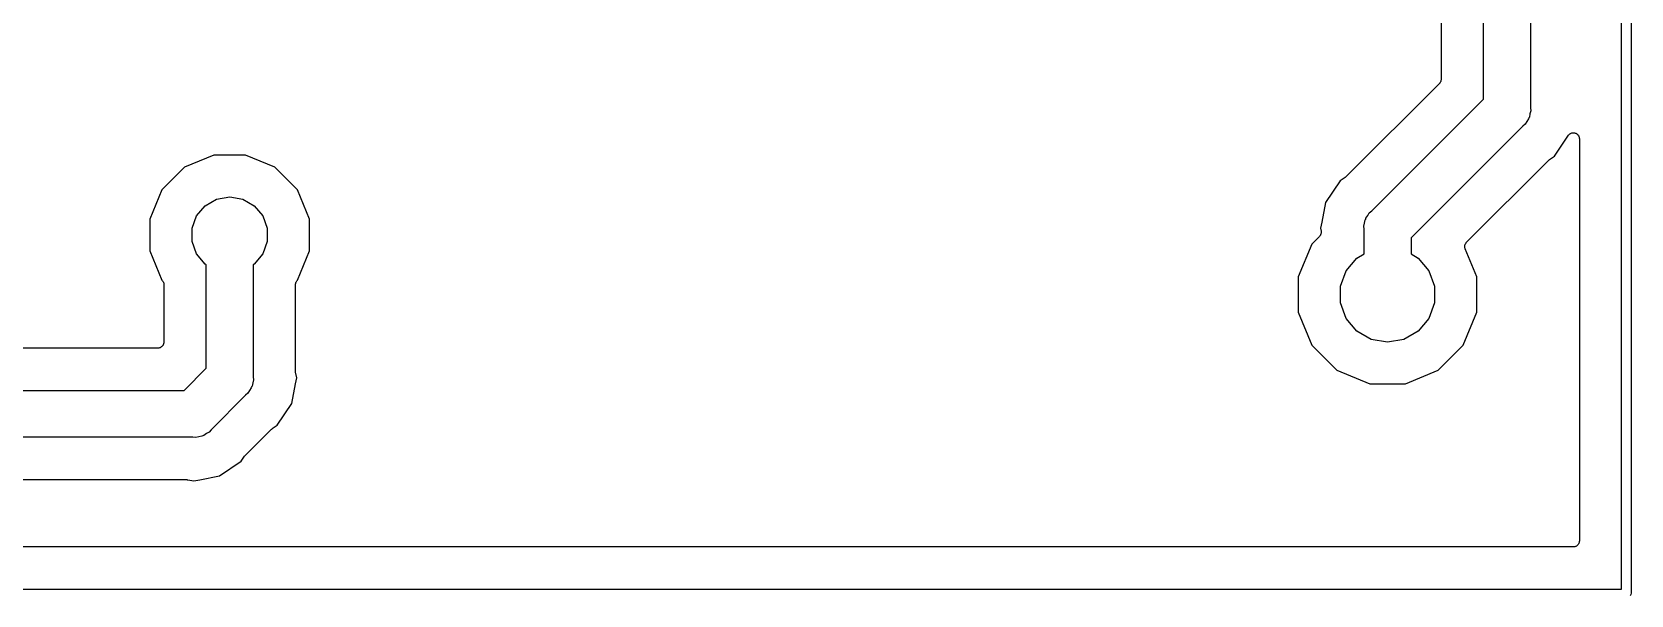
# Model space of a CAD drawing. Extents: x 110 to 212, y -130 to 15.
# Drawn here: x 178.17 to 212.19, y -57.05 to -45.06 of the extents above; entities that cross this region are included whole.
import ezdxf

# ---------------------------------------------------------------- set-up
doc = ezdxf.new("R2010")
doc.units = 0
doc.header["$MEASUREMENT"] = 0
doc.layers.add('BLACK', color=7, linetype='CONTINUOUS')

msp = doc.modelspace()

# ---------------------------------------------------------------- linework, layer by layer
at = {"layer": 'BLACK', "linetype": 'Continuous'}
for p, q in [((211.991, -56.926), (211.991, 15.314)), ((212.191, 15.398), (212.191, -57.01)), ((209.051, -46.49), (209.051, -24.616)), ((210.051, -24.616), (210.051, -46.675)), ((208.151, -33.213), (208.151, -46.064)), ((208.114, -46.154), (206.127, -48.14)), ((208.117, -46.15), (208.114, -46.154)), ((208.121, -46.146), (208.117, -46.15)), ((208.13, -46.132), (208.121, -46.146)), ((208.139, -46.118), (208.13, -46.132)), ((208.141, -46.113), (208.139, -46.118)), ((208.143, -46.108), (208.141, -46.113)), ((208.146, -46.091), (208.143, -46.108)), ((208.151, -46.075), (208.146, -46.091)), ((208.151, -46.064), (208.15, -46.07)), ((208.15, -46.07), (208.151, -46.075)), ((206.673, -48.868), (209.051, -46.49)), ((210.011, -46.911), (209.973, -46.966)), ((210.017, -46.89), (210.011, -46.911)), ((210.028, -46.87), (210.017, -46.89)), ((210.04, -46.805), (210.028, -46.87)), ((210.057, -46.741), (210.04, -46.805)), ((210.051, -46.675), (210.057, -46.741)), ((209.889, -47.066), (207.511, -49.444)), ((209.94, -47.023), (209.889, -47.066)), ((209.973, -46.966), (209.94, -47.023)), ((210.56, -47.706), (210.858, -47.26)), ((210.858, -47.26), (210.863, -47.255)), ((210.863, -47.255), (210.867, -47.249)), ((210.867, -47.249), (210.878, -47.239)), ((210.878, -47.239), (210.889, -47.228)), ((210.889, -47.228), (210.895, -47.225)), ((210.895, -47.225), (210.901, -47.221)), ((210.901, -47.221), (210.915, -47.215)), ((210.915, -47.215), (210.928, -47.209)), ((210.928, -47.209), (210.935, -47.208)), ((210.935, -47.208), (210.942, -47.206)), ((210.942, -47.206), (210.957, -47.206)), ((210.957, -47.206), (210.972, -47.204)), ((210.972, -47.204), (210.979, -47.206)), ((210.979, -47.206), (210.986, -47.206)), ((210.986, -47.206), (211, -47.211)), ((211, -47.211), (211.015, -47.214)), ((211.015, -47.214), (211.021, -47.218)), ((211.021, -47.218), (211.028, -47.221)), ((211.028, -47.221), (211.039, -47.23)), ((211.039, -47.23), (211.052, -47.239)), ((211.052, -47.239), (211.056, -47.244)), ((211.056, -47.244), (211.061, -47.249)), ((211.061, -47.249), (211.069, -47.262)), ((211.069, -47.262), (211.078, -47.274)), ((211.078, -47.274), (211.08, -47.281)), ((211.08, -47.281), (211.083, -47.287)), ((211.083, -47.287), (211.086, -47.302)), ((211.086, -47.302), (211.09, -47.317)), ((211.09, -47.317), (211.09, -47.324)), ((211.09, -47.324), (211.091, -47.331)), ((211.091, -47.331), (211.091, -55.899)), ((181.413, -47.94), (180.935, -48.418)), ((182.038, -47.681), (181.413, -47.94)), ((182.714, -47.681), (182.038, -47.681)), ((183.339, -47.94), (182.714, -47.681)), ((183.817, -48.418), (183.339, -47.94)), ((208.691, -49.537), (210.435, -47.793)), ((210.435, -47.793), (210.445, -47.786)), ((210.445, -47.786), (210.454, -47.777)), ((210.454, -47.777), (210.56, -47.706)), ((206.002, -48.227), (205.692, -48.691)), ((206.108, -48.156), (206.002, -48.227)), ((206.117, -48.148), (206.108, -48.156)), ((206.127, -48.14), (206.117, -48.148)), ((180.935, -48.418), (180.676, -49.043)), ((181.854, -48.759), (182.098, -48.618)), ((182.098, -48.618), (182.376, -48.569)), ((182.376, -48.569), (182.654, -48.618)), ((182.654, -48.618), (182.898, -48.759)), ((184.076, -49.043), (183.817, -48.418)), ((181.576, -49.24), (181.673, -48.975)), ((181.673, -48.975), (181.854, -48.759)), ((182.898, -48.759), (183.08, -48.975)), ((183.08, -48.975), (183.176, -49.24)), ((205.692, -48.691), (205.609, -49.111)), ((206.551, -49.022), (206.589, -48.968)), ((206.589, -48.968), (206.622, -48.91)), ((206.622, -48.91), (206.673, -48.868)), ((180.676, -49.043), (180.676, -49.719)), ((181.576, -49.522), (181.576, -49.24)), ((183.176, -49.24), (183.176, -49.522)), ((184.076, -49.719), (184.076, -49.043)), ((205.609, -49.111), (205.584, -49.237)), ((205.584, -49.237), (205.596, -49.299)), ((205.596, -49.299), (205.596, -49.317)), ((205.596, -49.317), (205.598, -49.335)), ((205.609, -49.111), (205.609, -49.111)), ((206.505, -49.193), (206.522, -49.128)), ((206.511, -49.259), (206.505, -49.193)), ((206.511, -49.785), (206.511, -49.259)), ((206.522, -49.128), (206.534, -49.063)), ((206.534, -49.063), (206.545, -49.044)), ((206.545, -49.044), (206.551, -49.022)), ((181.673, -49.787), (181.576, -49.522)), ((183.176, -49.522), (183.08, -49.787)), ((205.4, -49.575), (205.111, -50.273)), ((205.561, -49.414), (205.4, -49.575)), ((205.572, -49.399), (205.561, -49.414)), ((205.583, -49.385), (205.572, -49.399)), ((205.584, -49.381), (205.583, -49.385)), ((205.587, -49.378), (205.584, -49.381)), ((205.591, -49.36), (205.587, -49.378)), ((205.597, -49.343), (205.591, -49.36)), ((205.598, -49.335), (205.597, -49.339)), ((205.597, -49.339), (205.597, -49.343)), ((207.511, -49.444), (207.511, -49.785)), ((208.654, -49.616), (208.658, -49.602)), ((208.655, -49.624), (208.654, -49.616)), ((208.654, -49.632), (208.655, -49.624)), ((208.657, -49.646), (208.654, -49.632)), ((208.658, -49.659), (208.657, -49.646)), ((208.658, -49.602), (208.66, -49.588)), ((208.662, -49.667), (208.658, -49.659)), ((208.66, -49.588), (208.663, -49.581)), ((208.663, -49.675), (208.662, -49.667)), ((208.663, -49.581), (208.666, -49.573)), ((208.666, -49.573), (208.674, -49.562)), ((208.674, -49.562), (208.68, -49.549)), ((208.68, -49.549), (208.686, -49.544)), ((208.686, -49.544), (208.691, -49.537)), ((180.676, -49.719), (180.935, -50.344)), ((181.854, -50.003), (181.673, -49.787)), ((181.876, -50.016), (181.854, -50.003)), ((182.898, -50.003), (182.876, -50.016)), ((183.08, -49.787), (182.898, -50.003)), ((183.817, -50.344), (184.076, -49.719)), ((206.132, -50.143), (206.358, -49.873)), ((206.358, -49.873), (206.511, -49.785)), ((207.511, -49.785), (207.664, -49.873)), ((207.664, -49.873), (207.89, -50.143)), ((208.911, -50.273), (208.663, -49.675)), ((180.935, -50.344), (180.939, -50.348)), ((180.939, -50.348), (180.942, -50.353)), ((181.876, -52.219), (181.876, -50.016)), ((182.876, -50.016), (182.876, -52.404)), ((183.81, -50.353), (183.813, -50.348)), ((183.813, -50.348), (183.817, -50.344)), ((205.111, -50.273), (205.111, -51.029)), ((206.011, -50.475), (206.132, -50.143)), ((207.89, -50.143), (208.011, -50.475)), ((208.911, -51.029), (208.911, -50.273)), ((180.942, -50.353), (180.946, -50.356)), ((180.946, -50.356), (180.955, -50.371)), ((180.955, -50.371), (180.964, -50.384)), ((180.964, -50.384), (180.966, -50.389)), ((180.966, -50.389), (180.968, -50.394)), ((180.968, -50.394), (180.971, -50.411)), ((180.971, -50.411), (180.976, -50.427)), ((180.976, -50.427), (180.975, -50.432)), ((180.975, -50.432), (180.976, -50.438)), ((180.976, -50.438), (180.976, -51.664)), ((183.776, -50.438), (183.777, -50.432)), ((183.776, -52.276), (183.776, -50.438)), ((183.777, -50.427), (183.781, -50.411)), ((183.777, -50.432), (183.777, -50.427)), ((183.781, -50.411), (183.784, -50.394)), ((183.784, -50.394), (183.787, -50.389)), ((183.787, -50.389), (183.788, -50.384)), ((183.788, -50.384), (183.797, -50.371)), ((183.797, -50.371), (183.806, -50.356)), ((183.806, -50.356), (183.81, -50.353)), ((206.011, -50.827), (206.011, -50.475)), ((208.011, -50.475), (208.011, -50.827)), ((205.111, -51.029), (205.4, -51.727)), ((206.132, -51.159), (206.011, -50.827)), ((208.011, -50.827), (207.89, -51.159)), ((208.622, -51.727), (208.911, -51.029)), ((206.358, -51.429), (206.132, -51.159)), ((207.89, -51.159), (207.664, -51.429)), ((180.968, -51.707), (180.963, -51.717)), ((180.97, -51.696), (180.968, -51.707)), ((180.974, -51.686), (180.97, -51.696)), ((180.976, -51.664), (180.974, -51.675)), ((180.974, -51.675), (180.974, -51.686)), ((206.664, -51.605), (206.358, -51.429)), ((207.011, -51.666), (206.664, -51.605)), ((207.358, -51.605), (207.011, -51.666)), ((207.664, -51.429), (207.358, -51.605)), ((180.849, -51.791), (173.225, -51.791)), ((180.86, -51.789), (180.849, -51.791)), ((180.871, -51.789), (180.86, -51.789)), ((180.882, -51.785), (180.871, -51.789)), ((180.893, -51.783), (180.882, -51.785)), ((180.902, -51.778), (180.893, -51.783)), ((180.913, -51.774), (180.902, -51.778)), ((180.921, -51.767), (180.913, -51.774)), ((180.931, -51.761), (180.921, -51.767)), ((180.938, -51.753), (180.931, -51.761)), ((180.946, -51.746), (180.938, -51.753)), ((180.952, -51.736), (180.946, -51.746)), ((180.959, -51.727), (180.952, -51.736)), ((180.963, -51.717), (180.959, -51.727)), ((205.4, -51.727), (205.935, -52.262)), ((208.087, -52.262), (208.622, -51.727)), ((181.404, -52.691), (181.876, -52.219)), ((183.778, -52.288), (183.776, -52.276)), ((183.779, -52.3), (183.778, -52.288)), ((183.804, -52.426), (183.779, -52.3)), ((205.935, -52.262), (206.633, -52.551)), ((207.389, -52.551), (208.087, -52.262)), ((169.118, -52.691), (181.404, -52.691)), ((182.798, -52.695), (182.765, -52.752)), ((182.836, -52.64), (182.798, -52.695)), ((182.842, -52.619), (182.836, -52.64)), ((182.853, -52.6), (182.842, -52.619)), ((182.865, -52.534), (182.853, -52.6)), ((182.882, -52.47), (182.865, -52.534)), ((182.876, -52.404), (182.882, -52.47)), ((183.695, -52.972), (183.779, -52.552)), ((183.779, -52.552), (183.804, -52.426)), ((183.779, -52.552), (183.779, -52.552)), ((206.633, -52.551), (207.389, -52.551)), ((182.714, -52.795), (181.98, -53.529)), ((182.765, -52.752), (182.714, -52.795)), ((183.385, -53.435), (183.695, -52.972)), ((181.589, -53.691), (168.933, -53.691)), ((181.655, -53.697), (181.589, -53.691)), ((181.719, -53.68), (181.655, -53.697)), ((181.785, -53.668), (181.719, -53.68)), ((181.804, -53.657), (181.785, -53.668)), ((181.826, -53.651), (181.804, -53.657)), ((181.88, -53.613), (181.826, -53.651)), ((181.937, -53.58), (181.88, -53.613)), ((181.98, -53.529), (181.937, -53.58)), ((182.707, -54.075), (183.26, -53.522)), ((183.26, -53.522), (183.27, -53.515)), ((183.27, -53.515), (183.279, -53.506)), ((183.279, -53.506), (183.385, -53.435)), ((182.62, -54.2), (182.692, -54.094)), ((182.692, -54.094), (182.7, -54.085)), ((182.7, -54.085), (182.707, -54.075)), ((182.157, -54.51), (182.62, -54.2)), ((169.061, -54.591), (181.461, -54.591)), ((181.461, -54.591), (181.473, -54.593)), ((181.473, -54.593), (181.485, -54.593)), ((181.485, -54.593), (181.611, -54.618)), ((181.611, -54.618), (181.737, -54.593)), ((181.737, -54.593), (182.157, -54.51)), ((181.737, -54.593), (181.737, -54.593)), ((210.964, -56.026), (111.593, -56.026)), ((210.975, -56.024), (210.964, -56.026)), ((210.986, -56.024), (210.975, -56.024)), ((210.996, -56.02), (210.986, -56.024)), ((211.007, -56.018), (210.996, -56.02)), ((211.017, -56.013), (211.007, -56.018)), ((211.028, -56.009), (211.017, -56.013)), ((211.036, -56.002), (211.028, -56.009)), ((211.046, -55.996), (211.036, -56.002)), ((211.053, -55.988), (211.046, -55.996)), ((211.061, -55.981), (211.053, -55.988)), ((211.067, -55.971), (211.061, -55.981)), ((211.074, -55.962), (211.067, -55.971)), ((211.078, -55.952), (211.074, -55.962)), ((211.083, -55.942), (211.078, -55.952)), ((211.085, -55.931), (211.083, -55.942)), ((211.089, -55.921), (211.085, -55.931)), ((211.091, -55.899), (211.089, -55.91)), ((211.089, -55.91), (211.089, -55.921)), ((110.566, -56.926), (211.991, -56.926)), ((212.186, -57.036), (212.169, -57.066)), ((212.191, -57.01), (212.186, -57.036))]:
    msp.add_line(p, q, dxfattribs=at)

doc.saveas('drawing.dxf')
